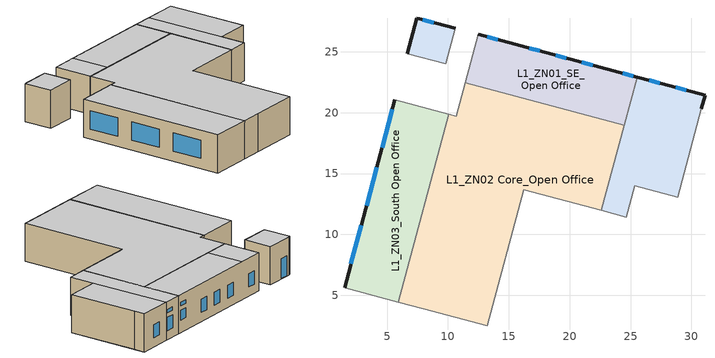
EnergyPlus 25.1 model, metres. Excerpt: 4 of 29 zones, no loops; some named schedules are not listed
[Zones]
L1_ZN01_SE_Open Office
 floor ground (RCA_Open Office 2_1_70 Base_CZ12-SlabOnOrBelowGradeF073): 12.47,26.42 25.53,22.92 24.47,18.97 11.42,22.47 z0
 wall outside (Base_CZ12-NonresMetalFrameWallU055): 25.53,22.92 12.47,26.42 z0:3.99
 wall to L1_ZN08 NE Corridor (NACM_Interior Wall Reversed): 12.47,26.42 11.42,22.47 z0:3.99
 wall to L1_ZN04_South Corridor (NACM_Interior Wall Reversed): 24.47,18.97 25.53,22.92 z0:3.99
 wall to L1_ZN02 Core_Open Office (NACM_Interior Wall): 11.42,22.47 24.47,18.97 z0:3.99
 window (Base_AllCZ_FixedWindowU34): 21.87,23.9 21,24.14 / 14.1,25.99 13.23,26.22 / 17.55,25.06 16.68,25.3 / 19.71,24.48 18.84,24.72 z0.97:2.34; 25.22,23.01 24.35,23.24 z1.3:2.34
 window (Base_AllCZ_FixedWindowU34_Clerestory): 25.22,23.01 24.38,23.23 z2.82:3.18
 ceiling to L2_ZN04_Huddle Offices (NACM_Drop Ceiling): 14.16,21.73 15.22,25.69 12.47,26.42 11.42,22.47 z3.99
 ceiling to L2_ZN03_South Open Office (NACM_Drop Ceiling): 24.47,18.97 25.53,22.92 15.22,25.69 14.16,21.73 z3.99
L1_ZN02 Core_Open Office
 floor ground (RCA_Open Office 3_1_77 Base_CZ12-SlabOnOrBelowGradeF073): 11.42,22.47 24.47,18.97 22.6,11.97 16.23,13.67 13.23,2.48 5.92,4.44 10.06,19.86 10.67,19.7 z0
 wall to L1_ZN08 NE Corridor (NACM_Interior Wall Reversed): 11.42,22.47 10.67,19.7 10.06,19.86 / 7.96,3.89 13.23,2.48 16.23,13.67 22.6,11.97 z0:3.99
 wall to L1_ZN04_South Corridor (NACM_Interior Wall Reversed): 22.6,11.97 24.47,18.97 z0:3.99
 wall to L1_ZN13 Lobby NW (NACM_Interior Wall Reversed): 5.92,4.44 7.96,3.89 z0:3.99
 wall to L1_ZN03_South Open Office (NACM_Interior Wall Reversed): 10.06,19.86 5.92,4.44 z0:3.99
 ceiling to L2_ZN05_Core Open Office Cor (NACM_Drop Ceiling): 13.23,2.48 16.23,13.67 22.6,11.97 24.47,18.97 11.42,22.47 10.67,19.7 10.06,19.86 5.92,4.44 z3.99
L1_ZN03_South Open Office
 floor ground (RCA_Open Office 1_1_64 Base_CZ12-SlabOnOrBelowGradeF073): 5.64,21.04 10.06,19.86 5.92,4.44 1.51,5.62 z0
 wall outside (Base_CZ12-NonresMetalFrameWallU055): 5.64,21.04 1.51,5.62 z0:3.99
 wall to L1_ZN08 NE Corridor (NACM_Interior Wall Reversed): 10.06,19.86 5.64,21.04 z0:3.99
 wall to L1_ZN13 Lobby NW (NACM_Interior Wall Reversed): 1.51,5.62 5.92,4.44 z0:3.99
 window (Base_AllCZ_FixedWindowU34): 2.88,10.75 2.04,7.61 / 4.16,15.51 3.32,12.37 / 5.43,20.27 4.59,17.13 z1.04:2.97
 ceiling to L2_ZN03_South Open Office (NACM_Drop Ceiling): 5.92,4.44 10.06,19.86 5.64,21.04 1.51,5.62 z3.99
L1_ZN04_South Corridor
 floor ground (RCA_Corridor 2_1_114 Base_CZ12-SlabOnOrBelowGradeF073): 25.53,22.92 27.59,22.37 24.66,11.41 22.6,11.97 z0
 floor ground (RCA_Store 4_1_355 Base_CZ12-SlabOnOrBelowGradeF073): 7.44,27.77 10.62,26.92 9.84,24 6.66,24.85 z0
 floor ground (RCA_Store 5_1_362 Base_CZ12-SlabOnOrBelowGradeF073): 27.59,22.37 31.11,21.43 28.87,13.06 25.35,14 z0
 wall outside (Base_CZ12-NonresMetalFrameWallU055): 10.62,26.92 7.65,27.72 7.44,27.77 6.66,24.85 / 30.82,20.34 31.11,21.43 27.59,22.37 25.53,22.92 z0:3.99
 wall to L1_ZN08 NE Corridor (NACM_Interior Wall Reversed): 6.66,24.85 9.84,24 10.62,26.92 / 22.6,11.97 24.66,11.41 z0:3.99
 wall to L1_ZN06_IT Room (NACM_Interior Wall): 24.66,11.41 25.35,14 z0:3.99
 wall to L1_ZN06_IT Room (NACM_Interior Wall Reversed): 25.35,14 28.87,13.06 z0:3.99
 wall to L1_ZN07_Restroom (NACM_Interior Wall Reversed): 28.87,13.06 30.82,20.34 z0:3.99
 window (Base_AllCZ_FixedWindowU34): 27.4,22.42 26.53,22.66 / 29.57,21.84 28.69,22.08 z0.97:2.34; 8.83,27.4 7.95,27.64 z0.05:2.13
 window (Base_AllCZ_FixedWindowU34_Clerestory): 27.4,22.42 26.57,22.65 z2.82:3.18
 ceiling to L2_ZN04_Huddle Offices (NACM_Drop Ceiling): 9.84,24 10.62,26.92 7.44,27.77 6.66,24.85 z3.99
 ceiling to L2_ZN12 Storage (NACM_Drop Ceiling): 24.66,11.41 27.59,22.37 25.53,22.92 22.6,11.97 z3.99; 28.87,13.06 31.11,21.43 27.59,22.37 25.35,14 z3.99
[Building]
CustomLabClassroom: North Axis {deg}=0; Terrain=Suburbs; Solar Distribution=FullExterior; Maximum Number of Warmup Days=50
[Site:Location]
LOS ANGELES USC: Latitude {deg}=38.69; Longitude {deg}=-121.6; Time Zone {hr}=-8; Elevation {m}=54.5592
[Site:WaterMainsTemperature]
Calculation Method=Schedule; Temperature Schedule=WaterMainCZ09
[SizingPeriod:DesignDay] Day of Month=21; Day Type=SummerDesignDay; Dry-Bulb Temperature Range Modifier Type=DefaultMultipliers; Humidity Condition Type=Wetbulb; Barometric Pressure {Pa}=100663; Wind Speed {m/s}=0.6; Wind Direction {deg}=260; Rain Indicator=No; Snow Indicator=No; Daylight Saving Time Indicator=No; Solar Model Indicator=ASHRAETau; Begin Environment Reset Mode=FullResetAtBeginEnvironment
Name | Month | Maximum Dry-Bulb Temperature {C} | Daily Dry-Bulb Temperature Range {deltaC} | Wetbulb or DewPoint at Maximum Dry-Bulb {C} | ASHRAE Clear Sky Optical Depth for Beam Irradiance (taub) | ASHRAE Clear Sky Optical Depth for Diffuse Irradiance (taud)
LOS ANGELES USC  August .4% Condns DB=>MCWB | 8 | 33.7 | 9.6 | 21.2 | 0.383 | 2.433
LOS ANGELES USC  July .4% Condns DB=>MCWB | 7 | 33.8 | 9.2 | 22.1 | 0.402 | 2.401
LOS ANGELES USC  June .4% Condns DB=>MCWB | 6 | 32.3 | 8.2 | 20.7 | 0.405 | 2.324
LOS ANGELES USC  November .4% Condns DB=>MCWB | 11 | 31.9 | 10.4 | 15.4 | 0.325 | 2.558
[Material] Thermal Absorptance=0.9; Solar Absorptance=0.7
Name | Roughness | Thickness {m} | Conductivity {W/m-K} | Density {kg/m3} | Specific Heat {J/kg-K} | Visible Absorptance
Acoustic Tile - 3/4 in. | MediumRough | 0.01905 | 0.0576335 | 288.332 | 795.492 | 0.8
Air - Metal Wall Framing - 16 or 24 in. OC; Air - Metal Wall Framing - 16 or 24 in. OC 1 | Smooth | 0.1397 | 1.22017 | 1.28148 | 1004.832 | 0.7
Compliance Insulation Int wall | Smooth | 0.0182423 | 0.0230188 | 16.0185 | 1130.436 | 0.8
Compliance Insulation R0.02 | Smooth | 8.10768e-05 | 0.0230188 | 16.0185 | 1130.436 | 0.7
Compliance Insulation R1.41 | Smooth | 0.00571591 | 0.0230188 | 16.0185 | 1130.436 | 0.7
Compliance Insulation R14.60 | Smooth | 0.0591861 | 0.0230188 | 16.0185 | 1130.436 | 0.7
Gypsum Board - 1/2 in. | Smooth | 0.0127 | 0.158656 | 640.739 | 1130.436 | 0.8
Gypsum Board - 5/8 in. | MediumRough | 0.016002 | 0.158656 | 640.739 | 1130.436 | 0.8
Stucco - 7/8 in. | MediumRough | 0.022352 | 0.700948 | 1855.1 | 837.36 | 0.8
[WindowMaterial:SimpleGlazingSystem] U-Factor {W/m2-K}=1.93061; Solar Heat Gain Coefficient=0.22
Name | Visible Transmittance
Base_AllCZ_FixedWindowU34 Material | 0.42
Base_AllCZ_FixedWindowU34_Clerestory Material | 0.001
[Construction]
Base_AllCZ_FixedWindowU34: Base_AllCZ_FixedWindowU34 Material
Base_AllCZ_FixedWindowU34_Clerestory: Base_AllCZ_FixedWindowU34_Clerestory Material
Base_CZ12-NonresMetalFrameWallU055: Stucco - 7/8 in., Compliance Insulation R14.60, Compliance Insulation R1.41, Compliance Insulation R0.02, Compliance Insulation R0.02, Air - Metal Wall Framing - 16 or 24 in. OC, Gypsum Board - 1/2 in.
NACM_Drop Ceiling: Acoustic Tile - 3/4 in.
NACM_Interior Wall: Gypsum Board - 5/8 in., Air - Metal Wall Framing - 16 or 24 in. OC 1, Compliance Insulation Int wall
NACM_Interior Wall Reversed: Compliance Insulation Int wall, Air - Metal Wall Framing - 16 or 24 in. OC 1, Gypsum Board - 5/8 in.
[Construction:FfactorGroundFloor] F-Factor {W/m-K}=1.26344
Name | Area {m2} | PerimeterExposed {m}
RCA_Corridor 2_1_114 Base_CZ12-SlabOnOrBelowGradeF073 | 24.2034 | 2.13361
RCA_Open Office 1_1_64 Base_CZ12-SlabOnOrBelowGradeF073 | 73.0014 | 15.967
RCA_Open Office 2_1_70 Base_CZ12-SlabOnOrBelowGradeF073 | 55.3581 | 13.5194
RCA_Open Office 3_1_77 Base_CZ12-SlabOnOrBelowGradeF073 | 188.459 | 0
RCA_Store 4_1_355 Base_CZ12-SlabOnOrBelowGradeF073 | 9.95628 | 6.31637
RCA_Store 5_1_362 Base_CZ12-SlabOnOrBelowGradeF073 | 31.561 | 4.770882
[Zone] Multiplier=1; Part of Total Floor Area=Yes
L1_ZN01_SE_Open Office; L1_ZN02 Core_Open Office; L1_ZN03_South Open Office; L1_ZN04_South Corridor
[People] Fraction Radiant=0.3
Name | Zone or ZoneList or Space or SpaceList | Number of People Schedule | Number of People Calculation Method | People per Floor Area {person/m2} | Sensible Heat Fraction | Activity Level Schedule | Number of People
RCA_Open Office 2 Space People | L1_ZN01_SE_Open Office | LabOccupancy | People/Area | 0.269098 | 0.555556 | RCA_Open Office 2 Space People Activity Level
RCA_Open Office 3 Space People | L1_ZN02 Core_Open Office | LabOccupancy | People/Area | 0.269098 | 0.555556 | RCA_Open Office 3 Space People Activity Level
RCA_Open Office 1 Space People | L1_ZN03_South Open Office | LabOccupancy | People/Area | 0.269098 | 0.555556 | RCA_Open Office 1 Space People Activity Level
RCA_Corridor 2 Space People | L1_ZN04_South Corridor | SchoolOccupancy | People |  | 0.5 | RCA_Corridor 2 Space People Activity Level | 1.30262
RCA_Store 4 Space People | L1_ZN04_South Corridor | SchoolOccupancy | People |  | 0.555556 | RCA_Store 4 Space People Activity Level | 0.535842
RCA_Store 5 Space People | L1_ZN04_South Corridor | SchoolOccupancy | People |  | 0.555556 | RCA_Store 5 Space People Activity Level | 1.6986
[Lights] Return Air Fraction=0; Fraction Radiant=0.97; Fraction Replaceable=1
Name | Zone or ZoneList or Space or SpaceList | Schedule | Design Level Calculation Method | Watts per Floor Area {W/m2} | Lighting Level {W}
RCA_Open Office 2 Space Regulated Lights | L1_ZN01_SE_Open Office | LabLights | Watts/Area | 9.68752
RCA_Open Office 3 Space Regulated Lights | L1_ZN02 Core_Open Office | LabLights | Watts/Area | 9.68752
RCA_Open Office 1 Space Regulated Lights | L1_ZN03_South Open Office | LabLights | Watts/Area | 9.68752
RCA_Corridor 2 Space Regulated Lights | L1_ZN04_South Corridor | SchoolLights | LightingLevel |  | 104.209
RCA_Store 4 Space Regulated Lights | L1_ZN04_South Corridor | SchoolLights | LightingLevel |  | 42.8674
RCA_Store 5 Space Regulated Lights | L1_ZN04_South Corridor | SchoolLights | LightingLevel |  | 135.888
[ElectricEquipment] Fraction Latent=0
Name | Zone or ZoneList or Space or SpaceList | Schedule | Design Level Calculation Method | Watts per Floor Area {W/m2} | Fraction Radiant | Fraction Lost | Design Level {W}
RCA_Open Office 2 Space Electric Equipment Loads | L1_ZN01_SE_Open Office | LabGasEquip | Watts/Area | 163.2 | 0.15 | 0.85
RCA_Open Office 2 Space Recepticle Loads | L1_ZN01_SE_Open Office | LabReceptacle | Watts/Area | 21.5278 | 0.2 | 0
RCA_Open Office 2 Space Refrigeration Loads | L1_ZN01_SE_Open Office | LabRefrigeration | Watts/Area | 3.01389 | 0 | 1
RCA_Open Office 3 Space Electric Equipment Loads | L1_ZN02 Core_Open Office | LabGasEquip | Watts/Area | 163.2 | 0.15 | 0.85
RCA_Open Office 3 Space Recepticle Loads | L1_ZN02 Core_Open Office | LabReceptacle | Watts/Area | 21.5278 | 0.2 | 0
RCA_Open Office 3 Space Refrigeration Loads | L1_ZN02 Core_Open Office | LabRefrigeration | Watts/Area | 3.01389 | 0 | 1
RCA_Open Office 1 Space Electric Equipment Loads | L1_ZN03_South Open Office | LabGasEquip | Watts/Area | 163.2 | 0.15 | 0.85
RCA_Open Office 1 Space Recepticle Loads | L1_ZN03_South Open Office | LabReceptacle | Watts/Area | 21.5278 | 0.2 | 0
RCA_Open Office 1 Space Refrigeration Loads | L1_ZN03_South Open Office | LabRefrigeration | Watts/Area | 3.01389 | 0 | 1
RCA_Store 4 Space Recepticle Loads | L1_ZN04_South Corridor | SchoolReceptacle | EquipmentLevel |  | 0.2 | 0 | 21.4337
RCA_Store 5 Space Recepticle Loads | L1_ZN04_South Corridor | SchoolReceptacle | EquipmentLevel |  | 0.2 | 0 | 67.9439
[ZoneInfiltration:DesignFlowRate] Schedule=SchoolInfiltration; Constant Term Coefficient=0; Temperature Term Coefficient=0; Velocity Term Coefficient=0.224052; Velocity Squared Term Coefficient=0; Density Basis=Outdoor
Name | Zone or ZoneList or Space or SpaceList | Design Flow Rate Calculation Method | Flow Rate per Exterior Surface Area {m3/s-m2} | Design Flow Rate {m3/s}
RCA_Open Office 2 Space Space Infiltration Design Flow Rate 1 | L1_ZN01_SE_Open Office | Flow/ExteriorWallArea | 0.00119482
RCA_Open Office 3 Space Space Infiltration Design Flow Rate 1 | L1_ZN02 Core_Open Office | Flow/ExteriorWallArea | 0.00119482
RCA_Open Office 1 Space Space Infiltration Design Flow Rate 1 | L1_ZN03_South Open Office | Flow/ExteriorWallArea | 0.00119482
RCA_Corridor 2 Space Space Infiltration Design Flow Rate 1 | L1_ZN04_South Corridor | Flow/Zone |  | 0.010166
RCA_Store 4 Space Space Infiltration Design Flow Rate 1 | L1_ZN04_South Corridor | Flow/Zone |  | 0.0300955
RCA_Store 5 Space Space Infiltration Design Flow Rate 1 | L1_ZN04_South Corridor | Flow/Zone |  | 0.0227317
[Daylighting:Controls] Lighting Control Type=Continuous; Minimum Input Power Fraction for Continuous or ContinuousOff Dimming Control=0.1; Minimum Light Output Fraction for Continuous or ContinuousOff Dimming Control=0.1; Number of Stepped Control Steps=1; Probability Lighting will be Reset When Needed in Manual Stepped Control=1; Glare Calculation Azimuth Angle of View Direction Clockwise from Zone y-Axis {deg}=-0; Illuminance Setpoint at Reference Point 1 {lux}=1125; Illuminance Setpoint at Reference Point 2 {lux}=1500
Name | Zone or Space | Glare Calculation Daylighting Reference Point | Daylighting Reference Point Name 1 | Fraction of Lights Controlled by Reference Point 1 | Daylighting Reference Point Name 2 | Fraction of Lights Controlled by Reference Point 2
L1_ZN01_SE_Open Office DaylightingControls | L1_ZN01_SE_Open Office | Daylighting Control 22 | Daylighting Control 22 | 0.549484 | Daylighting Control 23 | 0.410159
L1_ZN03_South Open Office DaylightingControls | L1_ZN03_South Open Office | Daylighting Control 13 | Daylighting Control 13 | 0.626378 | Daylighting Control 14 | 0.136107
[InternalMass]
Merged RCA_Corridor 2_1_115 - RCA_Corridor 2_1_115 Reversed: Construction=NACM_Interior Wall; Zone or ZoneList=L1_ZN04_South Corridor; Surface Area {m2}=34.5537
[Schedule:Year]
LabOccupancy: LabOccupancyWk, 1, 1, 12, 31
RCA_Open Office 2 Space People Activity Level: RCA_Open Office 2 Space People Activity Level Week Rule - Jan1-Dec31, 1, 1, 12, 31
LabLights: LabLightsWk, 1, 1, 12, 31
LabGasEquip: LabGasEquipWk, 1, 1, 12, 31
LabReceptacle: LabReceptacleWk, 1, 1, 12, 31
LabRefrigeration: LabRefrigerationWk, 1, 1, 12, 31
RCA_Open Office 3 Space People Activity Level: RCA_Open Office 3 Space People Activity Level Week Rule - Jan1-Dec31, 1, 1, 12, 31
RCA_Open Office 1 Space People Activity Level: RCA_Open Office 1 Space People Activity Level Week Rule - Jan1-Dec31, 1, 1, 12, 31
SchoolOccupancy: SchoolOccupancyWk, 1, 1, 12, 31
RCA_Corridor 2 Space People Activity Level: RCA_Corridor 2 Space People Activity Level Week Rule - Jan1-Dec31, 1, 1, 12, 31
RCA_Store 4 Space People Activity Level: RCA_Store 4 Space People Activity Level Week Rule - Jan1-Dec31, 1, 1, 12, 31
RCA_Store 5 Space People Activity Level: RCA_Store 5 Space People Activity Level Week Rule - Jan1-Dec31, 1, 1, 12, 31
SchoolLights: SchoolLightsWk, 1, 1, 12, 31
SchoolReceptacle: SchoolReceptacleWk, 1, 1, 12, 31
SchoolInfiltration: SchoolInfiltrationWk, 1, 1, 12, 31
WaterMainCZ09: WaterMainCZ09JanWk, 1, 1, 1, 31, WaterMainCZ09FebWk, 2, 1, 2, 28, WaterMainCZ09MarWk, 3, 1, 3, 31, WaterMainCZ09AprWk, 4, 1, 4, 30, WaterMainCZ09MayWk, 5, 1, 5, 31, WaterMainCZ09JunWk, 6, 1, 6, 30, WaterMainCZ09JulWk, 7, 1, 7, 31, WaterMainCZ09AugWk, 8, 1, 8, 31, WaterMainCZ09SepWk, 9, 1, 9, 30, WaterMainCZ09OctWk, 10, 1, 10, 31, WaterMainCZ09NovWk, 11, 1, 11, 30, WaterMainCZ09DecWk, 12, 1, 12, 31
[Schedule:Week:Daily]
LabOccupancyWk: LabOccupancySun, LabOccupancyWD, LabOccupancyWD, LabOccupancyWD, LabOccupancyWD, LabOccupancyWD, LabOccupancySat, LabOccupancySun, OnDay, OffDay, LabOccupancySun, LabOccupancySun
RCA_Open Office 2 Space People Activity Level Week Rule - Jan1-Dec31: RCA_Open Office 2 Space People Activity Level Default Day, RCA_Open Office 2 Space People Activity Level Default Day, RCA_Open Office 2 Space People Activity Level Default Day, RCA_Open Office 2 Space People Activity Level Default Day, RCA_Open Office 2 Space People Activity Level Default Day, RCA_Open Office 2 Space People Activity Level Default Day, RCA_Open Office 2 Space People Activity Level Default Day, RCA_Open Office 2 Space People Activity Level Default Day, RCA_Open Office 2 Space People Activity Level Default Day, RCA_Open Office 2 Space People Activity Level Default Day, RCA_Open Office 2 Space People Activity Level Default Day, RCA_Open Office 2 Space People Activity Level Default Day
LabLightsWk: LabLightsSun, LabLightsWD, LabLightsWD, LabLightsWD, LabLightsWD, LabLightsWD, LabLightsSat, LabLightsSun, OnDay, OffDay, LabLightsSun, LabLightsSun
LabGasEquipWk: LabGasEquipSun, LabGasEquipWD, LabGasEquipWD, LabGasEquipWD, LabGasEquipWD, LabGasEquipWD, LabGasEquipSat, LabGasEquipSun, OnDay, OffDay, LabGasEquipSun, LabGasEquipSun
LabReceptacleWk: LabReceptacleSun, LabReceptacleWD, LabReceptacleWD, LabReceptacleWD, LabReceptacleWD, LabReceptacleWD, LabReceptacleSat, LabReceptacleSun, OnDay, OffDay, LabReceptacleSun, LabReceptacleSun
LabRefrigerationWk: LabRefrigerationSun, LabRefrigerationWD, LabRefrigerationWD, LabRefrigerationWD, LabRefrigerationWD, LabRefrigerationWD, LabRefrigerationSat, LabRefrigerationSun, LabRefrigerationWD, LabRefrigerationSun, LabRefrigerationSun, LabRefrigerationSun
RCA_Open Office 3 Space People Activity Level Week Rule - Jan1-Dec31: RCA_Open Office 3 Space People Activity Level Default Day, RCA_Open Office 3 Space People Activity Level Default Day, RCA_Open Office 3 Space People Activity Level Default Day, RCA_Open Office 3 Space People Activity Level Default Day, RCA_Open Office 3 Space People Activity Level Default Day, RCA_Open Office 3 Space People Activity Level Default Day, RCA_Open Office 3 Space People Activity Level Default Day, RCA_Open Office 3 Space People Activity Level Default Day, RCA_Open Office 3 Space People Activity Level Default Day, RCA_Open Office 3 Space People Activity Level Default Day, RCA_Open Office 3 Space People Activity Level Default Day, RCA_Open Office 3 Space People Activity Level Default Day
RCA_Open Office 1 Space People Activity Level Week Rule - Jan1-Dec31: RCA_Open Office 1 Space People Activity Level Default Day, RCA_Open Office 1 Space People Activity Level Default Day, RCA_Open Office 1 Space People Activity Level Default Day, RCA_Open Office 1 Space People Activity Level Default Day, RCA_Open Office 1 Space People Activity Level Default Day, RCA_Open Office 1 Space People Activity Level Default Day, RCA_Open Office 1 Space People Activity Level Default Day, RCA_Open Office 1 Space People Activity Level Default Day, RCA_Open Office 1 Space People Activity Level Default Day, RCA_Open Office 1 Space People Activity Level Default Day, RCA_Open Office 1 Space People Activity Level Default Day, RCA_Open Office 1 Space People Activity Level Default Day
SchoolOccupancyWk: SchoolOccupancySun, SchoolOccupancyWD, SchoolOccupancyWD, SchoolOccupancyWD, SchoolOccupancyWD, SchoolOccupancyWD, SchoolOccupancySat, SchoolOccupancySun, OnDay, OffDay, SchoolOccupancySun, SchoolOccupancySun
RCA_Corridor 2 Space People Activity Level Week Rule - Jan1-Dec31: RCA_Corridor 2 Space People Activity Level Default Day, RCA_Corridor 2 Space People Activity Level Default Day, RCA_Corridor 2 Space People Activity Level Default Day, RCA_Corridor 2 Space People Activity Level Default Day, RCA_Corridor 2 Space People Activity Level Default Day, RCA_Corridor 2 Space People Activity Level Default Day, RCA_Corridor 2 Space People Activity Level Default Day, RCA_Corridor 2 Space People Activity Level Default Day, RCA_Corridor 2 Space People Activity Level Default Day, RCA_Corridor 2 Space People Activity Level Default Day, RCA_Corridor 2 Space People Activity Level Default Day, RCA_Corridor 2 Space People Activity Level Default Day
RCA_Store 4 Space People Activity Level Week Rule - Jan1-Dec31: RCA_Store 4 Space People Activity Level Default Day, RCA_Store 4 Space People Activity Level Default Day, RCA_Store 4 Space People Activity Level Default Day, RCA_Store 4 Space People Activity Level Default Day, RCA_Store 4 Space People Activity Level Default Day, RCA_Store 4 Space People Activity Level Default Day, RCA_Store 4 Space People Activity Level Default Day, RCA_Store 4 Space People Activity Level Default Day, RCA_Store 4 Space People Activity Level Default Day, RCA_Store 4 Space People Activity Level Default Day, RCA_Store 4 Space People Activity Level Default Day, RCA_Store 4 Space People Activity Level Default Day
RCA_Store 5 Space People Activity Level Week Rule - Jan1-Dec31: RCA_Store 5 Space People Activity Level Default Day, RCA_Store 5 Space People Activity Level Default Day, RCA_Store 5 Space People Activity Level Default Day, RCA_Store 5 Space People Activity Level Default Day, RCA_Store 5 Space People Activity Level Default Day, RCA_Store 5 Space People Activity Level Default Day, RCA_Store 5 Space People Activity Level Default Day, RCA_Store 5 Space People Activity Level Default Day, RCA_Store 5 Space People Activity Level Default Day, RCA_Store 5 Space People Activity Level Default Day, RCA_Store 5 Space People Activity Level Default Day, RCA_Store 5 Space People Activity Level Default Day
SchoolLightsWk: SchoolLightsSun, SchoolLightsWD, SchoolLightsWD, SchoolLightsWD, SchoolLightsWD, SchoolLightsWD, SchoolLightsSat, SchoolLightsSun, OnDay, OffDay, SchoolLightsSun, SchoolLightsSun
SchoolReceptacleWk: SchoolReceptacleSun, SchoolReceptacleWD, SchoolReceptacleWD, SchoolReceptacleWD, SchoolReceptacleWD, SchoolReceptacleWD, SchoolReceptacleSat, SchoolReceptacleSun, OnDay, OffDay, SchoolReceptacleSun, SchoolReceptacleSun
SchoolInfiltrationWk: SchoolInfiltrationSun, SchoolInfiltrationWD, SchoolInfiltrationWD, SchoolInfiltrationWD, SchoolInfiltrationWD, SchoolInfiltrationWD, SchoolInfiltrationSat, SchoolInfiltrationSun, SchoolInfiltrationWD, SchoolInfiltrationWD, SchoolInfiltrationSun, SchoolInfiltrationSun
WaterMainCZ09AprWk: WaterMainCZ09Apr, WaterMainCZ09Apr, WaterMainCZ09Apr, WaterMainCZ09Apr, WaterMainCZ09Apr, WaterMainCZ09Apr, WaterMainCZ09Apr, WaterMainCZ09Apr, WaterMainCZ09Apr, WaterMainCZ09Apr, WaterMainCZ09Apr, WaterMainCZ09Apr
WaterMainCZ09FebWk: WaterMainCZ09Feb, WaterMainCZ09Feb, WaterMainCZ09Feb, WaterMainCZ09Feb, WaterMainCZ09Feb, WaterMainCZ09Feb, WaterMainCZ09Feb, WaterMainCZ09Feb, WaterMainCZ09Feb, WaterMainCZ09Feb, WaterMainCZ09Feb, WaterMainCZ09Feb
WaterMainCZ09JanWk: WaterMainCZ09Jan, WaterMainCZ09Jan, WaterMainCZ09Jan, WaterMainCZ09Jan, WaterMainCZ09Jan, WaterMainCZ09Jan, WaterMainCZ09Jan, WaterMainCZ09Jan, WaterMainCZ09Jan, WaterMainCZ09Jan, WaterMainCZ09Jan, WaterMainCZ09Jan
WaterMainCZ09JulWk: WaterMainCZ09Jul, WaterMainCZ09Jul, WaterMainCZ09Jul, WaterMainCZ09Jul, WaterMainCZ09Jul, WaterMainCZ09Jul, WaterMainCZ09Jul, WaterMainCZ09Jul, WaterMainCZ09Jul, WaterMainCZ09Jul, WaterMainCZ09Jul, WaterMainCZ09Jul
WaterMainCZ09JunWk: WaterMainCZ09Jun, WaterMainCZ09Jun, WaterMainCZ09Jun, WaterMainCZ09Jun, WaterMainCZ09Jun, WaterMainCZ09Jun, WaterMainCZ09Jun, WaterMainCZ09Jun, WaterMainCZ09Jun, WaterMainCZ09Jun, WaterMainCZ09Jun, WaterMainCZ09Jun
WaterMainCZ09MarWk: WaterMainCZ09Mar, WaterMainCZ09Mar, WaterMainCZ09Mar, WaterMainCZ09Mar, WaterMainCZ09Mar, WaterMainCZ09Mar, WaterMainCZ09Mar, WaterMainCZ09Mar, WaterMainCZ09Mar, WaterMainCZ09Mar, WaterMainCZ09Mar, WaterMainCZ09Mar
WaterMainCZ09MayWk: WaterMainCZ09May, WaterMainCZ09May, WaterMainCZ09May, WaterMainCZ09May, WaterMainCZ09May, WaterMainCZ09May, WaterMainCZ09May, WaterMainCZ09May, WaterMainCZ09May, WaterMainCZ09May, WaterMainCZ09May, WaterMainCZ09May
